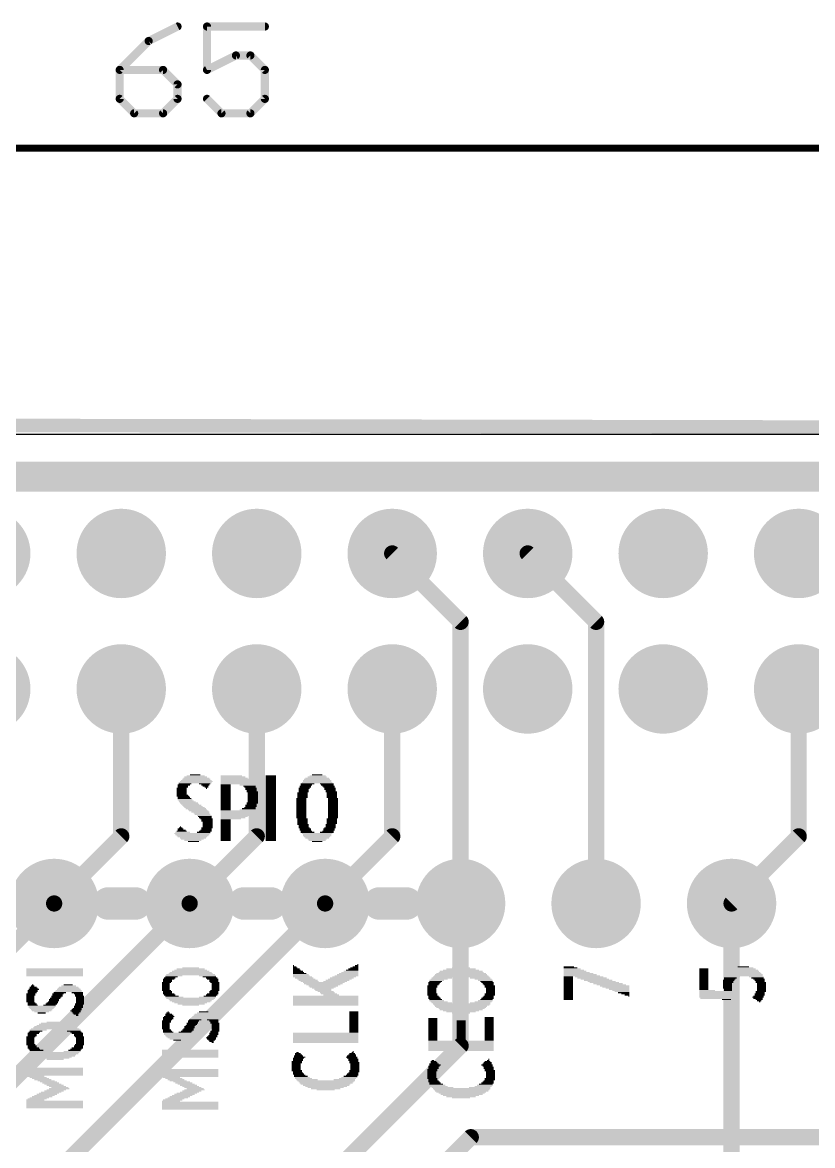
# Model space of a CAD drawing. Extents: x -7.8 to 70, y -5.3 to 37.7.
# Drawn here: x 29.38 to 44.19, y 16.67 to 37.72 of the extents above; entities that cross this region are included whole.
import ezdxf

# ---------------------------------------------------------------- set-up
doc = ezdxf.new("R2010")
doc.units = 0
for name, color, linetype in [('1', 12, 'CONTINUOUS'), ('16', 132, 'CONTINUOUS'), ('17', 110, 'CONTINUOUS'), ('20', 4, 'CONTINUOUS'), ('21', 40, 'CONTINUOUS'), ('23', 53, 'CONTINUOUS'), ('47', 253, 'CONTINUOUS')]:
    doc.layers.add(name, color=color, linetype=linetype)

# ---------------------------------------------------------------- blocks, each defined once
blk = doc.blocks.new('ROUNDP')
at = {"const_width": 0.5}
blk.add_lwpolyline([(0, -0.25, 1), (0, 0.25, 1), (0, -0.25)], format="xyb", dxfattribs=at)
blk = doc.blocks.new('RECT')
blk.add_solid([(-0.5, -0.5), (0.5, -0.5), (-0.5, 0.5), (0.5, 0.5)])

msp = doc.modelspace()

# ---------------------------------------------------------------- linework, layer by layer
at = {"layer": '1'}
for points, const_width in [([(12.35, 29.21), (57.15, 29.21)], 0.5588), ([(37.592, 26.488), (36.31, 27.77)], 0.3048), ([(40.132, 26.488), (38.85, 27.77)], 0.3048), ([(37.592, 26.488), (37.592, 21.209)], 0.3048), ([(40.132, 26.488), (40.132, 21.209)], 0.3048), ([(31.23, 22.467), (31.23, 25.23)], 0.3048), ([(33.77, 22.467), (33.77, 25.23)], 0.3048), ([(31.23, 22.467), (29.972, 21.209)], 0.3048), ([(33.77, 22.467), (32.512, 21.209)], 0.3048), ([(26.543, 17.78), (29.972, 21.209)], 0.3048), ([(28.1305, 16.8275), (32.512, 21.209)], 0.3048), ([(37.592, 21.209), (37.592, 18.542)], 0.3048), ([(29.1465, 10.0965), (37.592, 18.542)], 0.3048), ([(36.83, 15.875), (37.7825, 16.8275)], 0.3048), ([(37.7825, 16.8275), (53.6575, 16.8275)], 0.3048)]:
    msp.add_lwpolyline(points, dxfattribs=dict(at, const_width=const_width))
at = {"layer": '1', "const_width": 0.1524}
for points in [[(36.3639, 27.8239, 1), (36.2561, 27.7161)], [(38.9039, 27.8239, 1), (38.7961, 27.7161)], [(37.6682, 26.488, 1), (37.5158, 26.488)], [(37.5381, 26.4341, 1), (37.6459, 26.5419)], [(40.2082, 26.488, 1), (40.0558, 26.488)], [(40.0781, 26.4341, 1), (40.1859, 26.5419)], [(31.3062, 25.23, 1), (31.1538, 25.23)], [(33.8462, 25.23, 1), (33.6938, 25.23)], [(31.1538, 22.467, 1), (31.3062, 22.467)], [(31.2839, 22.4131, 1), (31.1761, 22.5209)], [(33.6938, 22.467, 1), (33.8462, 22.467)], [(33.8239, 22.4131, 1), (33.7161, 22.5209)], [(29.9181, 21.2629, 1), (30.0259, 21.1551)], [(30.0259, 21.1551, 1), (29.9181, 21.2629)], [(32.4581, 21.2629, 1), (32.5659, 21.1551)], [(32.5659, 21.1551, 1), (32.4581, 21.2629)], [(37.6682, 21.209, 1), (37.5158, 21.209)], [(37.5158, 21.209, 1), (37.6682, 21.209)], [(40.0558, 21.209, 1), (40.2082, 21.209)], [(37.5158, 18.542, 1), (37.6682, 18.542)], [(37.6459, 18.4881, 1), (37.5381, 18.5959)], [(37.7825, 16.9037, 1), (37.7825, 16.7513)], [(37.8364, 16.7736, 1), (37.7286, 16.8814)]]:
    msp.add_lwpolyline(points, format="xyb", dxfattribs=at)
at = {"layer": '16'}
for points, const_width in [([(65.024, 30.099), (0, 30.226)], 0.254), ([(65.024, 30.099), (0, 30.226)], 0.254), ([(36.31, 22.467), (36.31, 25.23)], 0.3048), ([(43.93, 25.23), (43.93, 22.467)], 0.3048), ([(36.31, 22.467), (35.052, 21.209)], 0.3048), ([(43.93, 22.467), (42.672, 21.209)], 0.3048), ([(29.718, 15.875), (35.052, 21.209)], 0.3048), ([(42.672, 21.209), (42.672, 14.732)], 0.3048)]:
    msp.add_lwpolyline(points, dxfattribs=dict(at, const_width=const_width))
at = {"layer": '16', "const_width": 0.1524}
for points in [[(36.3862, 25.23, 1), (36.2338, 25.23)], [(44.0062, 25.23, 1), (43.8538, 25.23)], [(36.2338, 22.467, 1), (36.3862, 22.467)], [(36.3639, 22.4131, 1), (36.2561, 22.5209)], [(43.8538, 22.467, 1), (44.0062, 22.467)], [(43.9839, 22.4131, 1), (43.8761, 22.5209)], [(34.9981, 21.2629, 1), (35.1059, 21.1551)], [(35.1059, 21.1551, 1), (34.9981, 21.2629)], [(42.7482, 21.209, 1), (42.5958, 21.209)], [(42.6181, 21.2629, 1), (42.7259, 21.1551)]]:
    msp.add_lwpolyline(points, format="xyb", dxfattribs=at)
at = {"layer": '20'}
msp.add_line((62, 30), (3, 30), dxfattribs=at)
at = {"layer": '21', "const_width": 0.6096}
for points in [[(30.988, 21.209), (31.496, 21.209)], [(33.528, 21.209), (34.036, 21.209)], [(36.068, 21.209), (36.576, 21.209)]]:
    msp.add_lwpolyline(points, dxfattribs=at)
at = {"layer": '21', "const_width": 0.3048}
for points in [[(30.988, 21.3614, 1), (30.988, 21.0566)], [(31.496, 21.0566, 1), (31.496, 21.3614)], [(33.528, 21.3614, 1), (33.528, 21.0566)], [(34.036, 21.0566, 1), (34.036, 21.3614)], [(36.068, 21.3614, 1), (36.068, 21.0566)], [(36.576, 21.0566, 1), (36.576, 21.3614)]]:
    msp.add_lwpolyline(points, format="xyb", dxfattribs=at)
at = {"layer": '23'}
msp.add_point((32.512, 21.209), dxfattribs=at)
at = {"layer": '47'}
for points, const_width in [([(32.2854, 37.6472), (31.7431, 37.376)], 0.1524), ([(33.9226, 37.6472), (32.8379, 37.6472)], 0.1524), ([(32.8379, 37.6472), (32.8379, 36.8337)], 0.1524), ([(31.7431, 37.376), (31.2007, 36.8337)], 0.1524), ([(32.8379, 36.8337), (33.3802, 37.1049)], 0.1524), ([(33.3802, 37.1049), (33.6514, 37.1049)], 0.1524), ([(33.6514, 37.1049), (33.9226, 36.8337)], 0.1524), ([(31.2007, 36.8337), (31.2007, 36.2914)], 0.1524), ([(32.0142, 36.8337), (31.2007, 36.8337)], 0.1524), ([(32.2854, 36.5625), (32.0142, 36.8337)], 0.1524), ([(33.9226, 36.8337), (33.9226, 36.2914)], 0.1524), ([(32.2854, 36.2914), (32.2854, 36.5625)], 0.1524), ([(31.2007, 36.2914), (31.4719, 36.0202)], 0.1524), ([(32.0142, 36.0202), (32.2854, 36.2914)], 0.1524), ([(33.1091, 36.0202), (32.8379, 36.2914)], 0.1524), ([(33.9226, 36.2914), (33.6514, 36.0202)], 0.1524), ([(31.4719, 36.0202), (32.0142, 36.0202)], 0.1524), ([(33.6514, 36.0202), (33.1091, 36.0202)], 0.1524), ([(0.1285, 35.3695), (64.959, 35.3695)], 0.13)]:
    msp.add_lwpolyline(points, dxfattribs=dict(at, const_width=const_width))
at = {"layer": '47', "const_width": 0.0762}
for points in [[(32.3024, 37.6131, 1), (32.2684, 37.6813)], [(32.8379, 37.6853, 1), (32.8379, 37.6091)], [(32.876, 37.6472, 1), (32.7998, 37.6472)], [(33.9226, 37.6091, 1), (33.9226, 37.6853)], [(31.726, 37.4101, 1), (31.7601, 37.3419)], [(31.77, 37.3491, 1), (31.7161, 37.403)], [(33.3802, 37.143, 1), (33.3802, 37.0668)], [(33.3973, 37.0708, 1), (33.3632, 37.1389)], [(33.6783, 37.1318, 1), (33.6244, 37.0779)], [(33.6514, 37.0668, 1), (33.6514, 37.143)], [(31.2388, 36.8337, 1), (31.1626, 36.8337)], [(31.2007, 36.8718, 1), (31.2007, 36.7956)], [(31.1738, 36.8606, 1), (31.2277, 36.8068)], [(32.0412, 36.8606, 1), (31.9873, 36.8068)], [(32.0142, 36.7956, 1), (32.0142, 36.8718)], [(32.8209, 36.8678, 1), (32.8549, 36.7996)], [(32.7998, 36.8337, 1), (32.876, 36.8337)], [(33.9607, 36.8337, 1), (33.8845, 36.8337)], [(33.8956, 36.8068, 1), (33.9495, 36.8606)], [(32.3235, 36.5625, 1), (32.2473, 36.5625)], [(32.2585, 36.5356, 1), (32.3123, 36.5895)], [(31.2277, 36.3183, 1), (31.1738, 36.2644)], [(31.1626, 36.2914, 1), (31.2388, 36.2914)], [(32.2473, 36.2914, 1), (32.3235, 36.2914)], [(32.3123, 36.2644, 1), (32.2585, 36.3183)], [(32.8648, 36.3183, 1), (32.811, 36.2644)], [(33.8845, 36.2914, 1), (33.9607, 36.2914)], [(33.9495, 36.2644, 1), (33.8956, 36.3183)], [(31.4719, 36.0583, 1), (31.4719, 35.9821)], [(31.445, 35.9933, 1), (31.4988, 36.0471)], [(31.9873, 36.0471, 1), (32.0412, 35.9933)], [(32.0142, 35.9821, 1), (32.0142, 36.0583)], [(33.1091, 36.0583, 1), (33.1091, 35.9821)], [(33.0821, 35.9933, 1), (33.136, 36.0471)], [(33.6244, 36.0471, 1), (33.6783, 35.9933)], [(33.6514, 35.9821, 1), (33.6514, 36.0583)]]:
    msp.add_lwpolyline(points, format="xyb", dxfattribs=at)

# ---------------------------------------------------------------- block references
at = {"layer": '17', "xscale": 1.6764, "yscale": 1.6764}
for p in [(28.69, 27.77), (28.69, 27.77), (31.23, 27.77), (31.23, 27.77), (33.77, 27.77), (33.77, 27.77), (36.31, 27.77), (36.31, 27.77), (38.85, 27.77), (38.85, 27.77), (41.39, 27.77), (41.39, 27.77), (43.93, 27.77), (43.93, 27.77), (28.69, 25.23), (28.69, 25.23), (31.23, 25.23), (31.23, 25.23), (33.77, 25.23), (33.77, 25.23), (36.31, 25.23), (36.31, 25.23), (38.85, 25.23), (38.85, 25.23), (41.39, 25.23), (41.39, 25.23), (43.93, 25.23), (43.93, 25.23)]:
    msp.add_blockref('ROUNDP', p, dxfattribs=at)
at = {"layer": '17', "xscale": 1.6764, "yscale": 1.6764, "rotation": 90}
for p in [(29.972, 21.209), (29.972, 21.209), (32.512, 21.209), (32.512, 21.209), (35.052, 21.209), (35.052, 21.209), (37.592, 21.209), (37.592, 21.209), (40.132, 21.209), (40.132, 21.209), (42.672, 21.209), (42.672, 21.209)]:
    msp.add_blockref('ROUNDP', p, dxfattribs=at)
at = {"layer": '21', "yscale": 0.0212}
for p, xscale in [((32.6271, 23.5787), 0.4233), ((32.6271, 23.5999), 0.3387), ((32.6165, 23.6211), 0.1905), ((33.2938, 23.5999), 0.4022), ((33.3256, 23.5787), 0.4656), ((34.0346, 23.5999), 0.1905), ((34.0346, 23.5787), 0.1905), ((34.9024, 23.5787), 0.3598), ((34.913, 23.5999), 0.2963), ((34.9024, 23.6211), 0.1905), ((32.3625, 23.3671), 0.1905), ((32.3837, 23.4094), 0.1905), ((32.3837, 23.3882), 0.1905), ((32.4049, 23.4306), 0.2328), ((32.6165, 23.4729), 0.6138), ((32.426, 23.4517), 0.2328), ((32.6377, 23.4941), 0.6138), ((32.6377, 23.5152), 0.5715), ((32.6377, 23.5364), 0.5291), ((32.6377, 23.5576), 0.4868), ((32.7964, 23.4517), 0.2117), ((32.807, 23.4306), 0.1482), ((32.807, 23.4094), 0.1058), ((32.8282, 23.3882), 0.0635), ((32.8282, 23.3671), 0.0212), ((33.3467, 23.5576), 0.508), ((33.3679, 23.5364), 0.5503), ((33.4102, 23.4517), 0.635), ((33.3785, 23.5152), 0.5715), ((33.3891, 23.4941), 0.5926), ((33.3997, 23.4729), 0.6138), ((33.188, 23.4306), 0.1905), ((33.188, 23.4094), 0.1905), ((33.188, 23.3882), 0.1905), ((33.188, 23.3671), 0.1905), ((33.5902, 23.4306), 0.2752), ((33.6325, 23.4094), 0.2328), ((33.6431, 23.3882), 0.2117), ((33.6642, 23.3671), 0.2117), ((34.0346, 23.5576), 0.1905), ((34.0346, 23.5364), 0.1905), ((34.0346, 23.5152), 0.1905), ((34.0346, 23.4941), 0.1905), ((34.0346, 23.4729), 0.1905), ((34.0346, 23.4517), 0.1905), ((34.0346, 23.4306), 0.1905), ((34.0346, 23.4094), 0.1905), ((34.0346, 23.3882), 0.1905), ((34.0346, 23.3671), 0.1905), ((34.659, 23.3671), 0.2117), ((34.6802, 23.4094), 0.2117), ((34.6802, 23.3882), 0.2117), ((34.7225, 23.4517), 0.254), ((34.7014, 23.4306), 0.2117), ((34.9024, 23.4729), 0.5715), ((34.9024, 23.5152), 0.5291), ((34.9024, 23.4941), 0.5291), ((34.9024, 23.5364), 0.4868), ((34.9024, 23.5576), 0.4445), ((35.0823, 23.4517), 0.254), ((35.0929, 23.4306), 0.2328), ((35.1141, 23.4094), 0.2328), ((35.1247, 23.3882), 0.2117), ((35.1458, 23.3671), 0.2117), ((32.3625, 23.3459), 0.1905), ((32.3625, 23.3247), 0.1905), ((32.3625, 23.3036), 0.1905), ((32.3625, 23.2824), 0.1905), ((32.3625, 23.2612), 0.1905), ((32.3731, 23.2401), 0.2117), ((32.3837, 23.2189), 0.2328), ((32.426, 23.1554), 0.2752), ((32.4049, 23.1977), 0.2328), ((32.4155, 23.1766), 0.254), ((33.188, 23.3459), 0.1905), ((33.188, 23.3247), 0.1905), ((33.188, 23.3036), 0.1905), ((33.188, 23.2824), 0.1905), ((33.188, 23.2612), 0.1905), ((33.188, 23.2401), 0.1905), ((33.188, 23.2189), 0.1905), ((33.188, 23.1977), 0.1905), ((33.188, 23.1766), 0.1905), ((33.188, 23.1554), 0.1905), ((33.6642, 23.3459), 0.2117), ((33.6748, 23.3247), 0.1905), ((33.6854, 23.3036), 0.2117), ((33.696, 23.2824), 0.1905), ((33.696, 23.2612), 0.1905), ((33.696, 23.2401), 0.1905), ((33.696, 23.2189), 0.1905), ((33.696, 23.1977), 0.1905), ((33.696, 23.1766), 0.1905), ((33.696, 23.1554), 0.1905), ((34.0346, 23.3459), 0.1905), ((34.0346, 23.3247), 0.1905), ((34.0346, 23.3036), 0.1905), ((34.0346, 23.2824), 0.1905), ((34.0346, 23.2612), 0.1905), ((34.0346, 23.2401), 0.1905), ((34.0346, 23.2189), 0.1905), ((34.0346, 23.1977), 0.1905), ((34.0346, 23.1766), 0.1905), ((34.0346, 23.1554), 0.1905), ((34.6061, 23.1766), 0.1905), ((34.6061, 23.1554), 0.1905), ((34.6273, 23.2824), 0.1905), ((34.6273, 23.2612), 0.1905), ((34.6273, 23.2401), 0.1905), ((34.6273, 23.2189), 0.1905), ((34.6273, 23.1977), 0.1905), ((34.6484, 23.3459), 0.1905), ((34.6484, 23.3247), 0.1905), ((34.6484, 23.3036), 0.1905), ((35.1458, 23.3459), 0.2117), ((35.1564, 23.3247), 0.1905), ((35.167, 23.3036), 0.2117), ((35.1776, 23.2824), 0.1905), ((35.1776, 23.2612), 0.1905), ((35.1776, 23.2401), 0.1905), ((35.1776, 23.2189), 0.1905), ((35.1776, 23.1977), 0.1905), ((35.1988, 23.1766), 0.1905), ((35.1988, 23.1554), 0.1905), ((32.4472, 23.1342), 0.2752), ((32.4684, 23.1131), 0.3175), ((32.5001, 23.0919), 0.3387), ((32.5213, 23.0707), 0.3387), ((32.553, 23.0496), 0.3598), ((32.5742, 23.0284), 0.3598), ((32.6059, 23.0072), 0.381), ((32.6271, 22.9861), 0.381), ((32.6589, 22.9649), 0.3598), ((32.68, 22.9437), 0.3598), ((33.4102, 22.9437), 0.635), ((33.188, 23.1342), 0.1905), ((33.188, 23.1131), 0.1905), ((33.188, 23.0919), 0.1905), ((33.188, 23.0707), 0.1905), ((33.188, 23.0496), 0.1905), ((33.188, 23.0284), 0.1905), ((33.188, 23.0072), 0.1905), ((33.188, 22.9861), 0.1905), ((33.188, 22.9649), 0.1905), ((33.5902, 22.9649), 0.2752), ((33.6219, 22.9861), 0.254), ((33.6431, 23.0072), 0.2117), ((33.6642, 23.0496), 0.2117), ((33.6642, 23.0284), 0.2117), ((33.6748, 23.0707), 0.1905), ((33.6854, 23.0919), 0.2117), ((33.696, 23.1342), 0.1905), ((33.696, 23.1131), 0.1905), ((34.0346, 23.1342), 0.1905), ((34.0346, 23.1131), 0.1905), ((34.0346, 23.0919), 0.1905), ((34.0346, 23.0707), 0.1905), ((34.0346, 23.0496), 0.1905), ((34.0346, 23.0284), 0.1905), ((34.0346, 23.0072), 0.1905), ((34.0346, 22.9861), 0.1905), ((34.0346, 22.9649), 0.1905), ((34.0346, 22.9437), 0.1905), ((34.6061, 23.1342), 0.1905), ((34.6061, 23.1131), 0.1905), ((34.6061, 23.0919), 0.1905), ((34.6061, 23.0707), 0.1905), ((34.6061, 23.0496), 0.1905), ((34.6061, 23.0284), 0.1905), ((34.6061, 23.0072), 0.1905), ((34.6061, 22.9861), 0.1905), ((34.6061, 22.9649), 0.1905), ((34.6061, 22.9437), 0.1905), ((35.1988, 23.1342), 0.1905), ((35.1988, 23.1131), 0.1905), ((35.1988, 23.0919), 0.1905), ((35.1988, 23.0707), 0.1905), ((35.1988, 23.0496), 0.1905), ((35.1988, 23.0284), 0.1905), ((35.1988, 23.0072), 0.1905), ((35.1988, 22.9861), 0.1905), ((35.1988, 22.9649), 0.1905), ((35.1988, 22.9437), 0.1905), ((32.7118, 22.9226), 0.3387), ((32.7329, 22.9014), 0.2963), ((32.7541, 22.8803), 0.2963), ((32.7859, 22.8591), 0.2752), ((32.7964, 22.8379), 0.254), ((32.807, 22.8168), 0.2328), ((32.8282, 22.7956), 0.2328), ((32.8388, 22.7744), 0.2117), ((32.8388, 22.7533), 0.2117), ((32.8494, 22.7321), 0.1905), ((33.3467, 22.8379), 0.508), ((33.3997, 22.9226), 0.6138), ((33.3891, 22.9014), 0.5926), ((33.3785, 22.8803), 0.5715), ((33.3573, 22.8591), 0.5291), ((33.3256, 22.8168), 0.4656), ((33.2833, 22.7956), 0.381), ((33.188, 22.7744), 0.1905), ((33.188, 22.7533), 0.1905), ((33.188, 22.7321), 0.1905), ((34.0346, 22.9226), 0.1905), ((34.0346, 22.9014), 0.1905), ((34.0346, 22.8803), 0.1905), ((34.0346, 22.8591), 0.1905), ((34.0346, 22.8379), 0.1905), ((34.0346, 22.8168), 0.1905), ((34.0346, 22.7956), 0.1905), ((34.0346, 22.7744), 0.1905), ((34.0346, 22.7533), 0.1905), ((34.0346, 22.7321), 0.1905), ((34.6061, 22.9226), 0.1905), ((34.6061, 22.9014), 0.1905), ((34.6061, 22.8803), 0.1905), ((34.6061, 22.8591), 0.1905), ((34.6061, 22.8379), 0.1905), ((34.6061, 22.8168), 0.1905), ((34.6273, 22.7956), 0.1905), ((34.6273, 22.7744), 0.1905), ((34.6273, 22.7533), 0.1905), ((34.6273, 22.7321), 0.1905), ((35.1776, 22.7956), 0.1905), ((35.1776, 22.7744), 0.1905), ((35.1776, 22.7533), 0.1905), ((35.1776, 22.7321), 0.1905), ((35.1988, 22.9226), 0.1905), ((35.1988, 22.9014), 0.1905), ((35.1988, 22.8803), 0.1905), ((35.1988, 22.8591), 0.1905), ((35.1988, 22.8379), 0.1905), ((35.1988, 22.8168), 0.1905), ((32.5636, 22.5204), 0.6773), ((32.3837, 22.5416), 0.2752), ((32.3625, 22.5628), 0.1905), ((32.3625, 22.5839), 0.1482), ((32.3414, 22.6051), 0.1058), ((32.3414, 22.6263), 0.0635), ((32.3414, 22.6474), 0.0212), ((32.7753, 22.5416), 0.254), ((32.807, 22.5628), 0.2328), ((32.8176, 22.5839), 0.2117), ((32.8388, 22.6263), 0.2117), ((32.8282, 22.6051), 0.1905), ((32.8494, 22.7109), 0.1905), ((32.8494, 22.6898), 0.1905), ((32.8494, 22.6686), 0.1905), ((32.8494, 22.6474), 0.1905), ((33.188, 22.7109), 0.1905), ((33.188, 22.6898), 0.1905), ((33.188, 22.6686), 0.1905), ((33.188, 22.6474), 0.1905), ((33.188, 22.6263), 0.1905), ((33.188, 22.6051), 0.1905), ((33.188, 22.5839), 0.1905), ((33.188, 22.5628), 0.1905), ((33.188, 22.5416), 0.1905), ((33.188, 22.5204), 0.1905), ((34.0346, 22.7109), 0.1905), ((34.0346, 22.6898), 0.1905), ((34.0346, 22.6686), 0.1905), ((34.0346, 22.6474), 0.1905), ((34.0346, 22.6263), 0.1905), ((34.0346, 22.6051), 0.1905), ((34.0346, 22.5839), 0.1905), ((34.0346, 22.5628), 0.1905), ((34.0346, 22.5416), 0.1905), ((34.0346, 22.5204), 0.1905), ((34.6273, 22.7109), 0.1905), ((34.6379, 22.6898), 0.2117), ((34.6484, 22.6686), 0.1905), ((34.6484, 22.6474), 0.1905), ((34.659, 22.6263), 0.2117), ((34.6802, 22.6051), 0.2117), ((34.6802, 22.5839), 0.2117), ((34.7225, 22.5416), 0.254), ((34.7014, 22.5628), 0.2117), ((34.9024, 22.5204), 0.5715), ((35.0823, 22.5416), 0.254), ((35.1035, 22.5628), 0.2117), ((35.1247, 22.6051), 0.2117), ((35.1247, 22.5839), 0.2117), ((35.1458, 22.6263), 0.2117), ((35.1564, 22.6898), 0.1905), ((35.1564, 22.6686), 0.1905), ((35.1564, 22.6474), 0.1905), ((35.1776, 22.7109), 0.1905), ((32.5636, 22.4993), 0.635), ((32.5636, 22.4781), 0.5926), ((32.5636, 22.4569), 0.5503), ((32.5742, 22.4358), 0.4868), ((32.5636, 22.4146), 0.4233), ((32.5742, 22.3934), 0.3175), ((32.5848, 22.3723), 0.2117), ((33.188, 22.4993), 0.1905), ((33.188, 22.4781), 0.1905), ((33.188, 22.4569), 0.1905), ((33.188, 22.4358), 0.1905), ((33.188, 22.4146), 0.1905), ((33.188, 22.3934), 0.1905), ((34.0346, 22.4993), 0.1905), ((34.0346, 22.4781), 0.1905), ((34.0346, 22.4569), 0.1905), ((34.0346, 22.4358), 0.1905), ((34.0346, 22.4146), 0.1905), ((34.0346, 22.3934), 0.1905), ((34.9024, 22.4993), 0.5291), ((34.9024, 22.4781), 0.5291), ((34.9024, 22.4569), 0.4868), ((34.9024, 22.4358), 0.4445), ((34.9024, 22.4146), 0.3598), ((34.9024, 22.3934), 0.3175), ((34.9024, 22.3723), 0.1905), ((32.5319, 20.0017), 0.3175), ((34.458, 20.044), 0.0212), ((34.4791, 20.0229), 0.0635), ((34.4897, 20.0017), 0.0847), ((35.6009, 20.0017), 0.1482), ((35.6221, 20.0229), 0.1058), ((35.6432, 20.044), 0.0635), ((35.6644, 20.0652), 0.0212), ((37.6011, 20.0017), 0.3387), ((39.6224, 20.0229), 0.1905), ((39.6542, 20.0017), 0.254), ((42.8925, 20.0017), 0.381), ((42.8925, 20.0229), 0.2117), ((29.9814, 19.9805), 1.0583), ((29.9814, 19.9594), 1.0583), ((29.9814, 19.9382), 1.0583), ((29.9814, 19.917), 1.0583), ((29.9814, 19.8959), 1.0583), ((29.9814, 19.8747), 1.0583), ((29.9814, 19.8535), 1.0583), ((32.1191, 19.79), 0.2117), ((32.1403, 19.8112), 0.2117), ((32.2144, 19.8535), 0.3175), ((32.172, 19.8324), 0.2328), ((32.5319, 19.8747), 0.9101), ((32.5319, 19.8959), 0.8255), ((32.5319, 19.917), 0.7831), ((32.5319, 19.9382), 0.6985), ((32.5319, 19.9594), 0.6138), ((32.5319, 19.9805), 0.5291), ((32.8494, 19.8535), 0.3175), ((32.8811, 19.8324), 0.254), ((32.9234, 19.8112), 0.2117), ((32.9446, 19.79), 0.2117), ((34.5109, 19.9805), 0.127), ((34.5215, 19.9594), 0.1482), ((34.5426, 19.9382), 0.1905), ((34.5532, 19.917), 0.2117), ((34.5744, 19.8959), 0.254), ((34.5955, 19.8747), 0.2963), ((34.6061, 19.8535), 0.3175), ((34.6273, 19.8324), 0.3598), ((34.659, 19.8112), 0.3387), ((34.7014, 19.79), 0.3387), ((35.3258, 19.79), 0.4445), ((35.3681, 19.8112), 0.4445), ((35.4104, 19.8324), 0.4445), ((35.4528, 19.8535), 0.4445), ((35.4739, 19.8747), 0.4022), ((35.4951, 19.8959), 0.3598), ((35.5162, 19.917), 0.3175), ((35.5374, 19.9382), 0.2752), ((35.5586, 19.9594), 0.2328), ((35.5797, 19.9805), 0.1905), ((37.1883, 19.79), 0.3175), ((37.2413, 19.8112), 0.381), ((37.6011, 19.8324), 1.0583), ((37.6011, 19.8535), 1.016), ((37.6011, 19.8747), 0.9736), ((37.6011, 19.8959), 0.9313), ((37.6011, 19.917), 0.8466), ((37.6011, 19.9382), 0.8043), ((37.6011, 19.9594), 0.6773), ((37.6011, 19.9805), 0.5503), ((37.9609, 19.8112), 0.381), ((38.0138, 19.79), 0.3175), ((39.6859, 19.9805), 0.3175), ((39.7388, 19.9382), 0.4233), ((39.8658, 19.8535), 0.6773), ((39.6118, 19.8324), 0.1693), ((39.6118, 19.8112), 0.1693), ((39.6118, 19.79), 0.1693), ((39.7177, 19.9594), 0.381), ((39.7706, 19.917), 0.4868), ((39.8023, 19.8959), 0.5503), ((39.8341, 19.8747), 0.6138), ((40.0034, 19.8324), 0.5291), ((40.0563, 19.8112), 0.5503), ((40.1092, 19.79), 0.5291), ((42.1517, 19.9805), 0.1693), ((42.1517, 19.9594), 0.1693), ((42.1517, 19.9382), 0.1693), ((42.1517, 19.917), 0.1693), ((42.1517, 19.8959), 0.1693), ((42.1517, 19.8747), 0.1693), ((42.1517, 19.8535), 0.1693), ((42.1517, 19.8324), 0.1693), ((42.1517, 19.8112), 0.1693), ((42.1517, 19.79), 0.1693), ((42.6491, 19.8112), 0.2328), ((42.6385, 19.79), 0.2117), ((42.6809, 19.8324), 0.2963), ((42.9031, 19.8747), 0.6985), ((42.9031, 19.8535), 0.6985), ((42.9031, 19.8959), 0.6561), ((42.9031, 19.917), 0.6138), ((42.9031, 19.9382), 0.5715), ((42.9031, 19.9594), 0.5291), ((42.8925, 19.9805), 0.4656), ((43.1359, 19.8324), 0.2752), ((43.1571, 19.8112), 0.2328), ((43.1889, 19.79), 0.2117), ((29.5687, 19.5784), 0.1905), ((29.5898, 19.5995), 0.1905), ((29.5792, 19.6419), 0.127), ((29.5898, 19.6207), 0.1482), ((29.5686, 19.663), 0.0635), ((29.5686, 19.6842), 0.0212), ((30.246, 19.5784), 0.4868), ((30.246, 19.5995), 0.4445), ((30.246, 19.6207), 0.4022), ((30.246, 19.6419), 0.3598), ((30.246, 19.663), 0.2752), ((30.2354, 19.6842), 0.1693), ((32.0768, 19.7265), 0.1693), ((32.0662, 19.7054), 0.1482), ((32.0662, 19.6842), 0.1482), ((32.0662, 19.663), 0.1482), ((32.0662, 19.6419), 0.1482), ((32.0662, 19.6207), 0.1482), ((32.0662, 19.5995), 0.1482), ((32.0768, 19.5784), 0.1693), ((32.098, 19.7689), 0.1693), ((32.098, 19.7477), 0.1693), ((32.9658, 19.7689), 0.1693), ((32.9658, 19.7477), 0.1693), ((32.9869, 19.7265), 0.1693), ((32.9869, 19.5784), 0.1693), ((32.9975, 19.7054), 0.1482), ((32.9975, 19.6842), 0.1482), ((32.9975, 19.663), 0.1482), ((32.9975, 19.6419), 0.1482), ((32.9975, 19.6207), 0.1482), ((32.9975, 19.5995), 0.1482), ((34.7331, 19.7689), 0.3598), ((34.7649, 19.7477), 0.3387), ((35.0294, 19.7265), 0.7831), ((35.0189, 19.7054), 0.7196), ((35.0188, 19.6842), 0.635), ((35.0188, 19.663), 0.5503), ((35.0083, 19.6419), 0.4868), ((35.0083, 19.6207), 0.4022), ((35.0083, 19.5995), 0.3175), ((35.0189, 19.5784), 0.2963), ((35.2411, 19.7477), 0.4445), ((35.2834, 19.7689), 0.4445), ((37.0614, 19.663), 0.1905), ((37.0614, 19.6419), 0.1905), ((37.0508, 19.6207), 0.1693), ((37.0508, 19.5995), 0.1693), ((37.0508, 19.5784), 0.1693), ((37.1037, 19.7265), 0.2328), ((37.0931, 19.7054), 0.2117), ((37.0825, 19.6842), 0.1905), ((37.146, 19.7689), 0.2752), ((37.1248, 19.7477), 0.2328), ((38.0561, 19.7689), 0.2752), ((38.0773, 19.7477), 0.2328), ((38.0985, 19.7265), 0.2328), ((38.1091, 19.7054), 0.2117), ((38.1196, 19.6842), 0.1905), ((38.1408, 19.663), 0.1905), ((38.1408, 19.6419), 0.1905), ((38.1514, 19.6207), 0.1693), ((38.1514, 19.5995), 0.1693), ((38.1514, 19.5784), 0.1693), ((39.6118, 19.7689), 0.1693), ((39.6118, 19.7477), 0.1693), ((39.6118, 19.7265), 0.1693), ((39.6118, 19.7054), 0.1693), ((39.6118, 19.6842), 0.1693), ((39.6118, 19.663), 0.1693), ((39.6118, 19.6419), 0.1693), ((39.6118, 19.6207), 0.1693), ((39.6118, 19.5995), 0.1693), ((39.6118, 19.5784), 0.1693), ((40.1727, 19.7689), 0.5291), ((40.2362, 19.7477), 0.5291), ((40.2891, 19.7265), 0.5503), ((40.3526, 19.7054), 0.5503), ((40.4161, 19.6842), 0.5503), ((40.4796, 19.663), 0.5503), ((40.5008, 19.6419), 0.508), ((40.5325, 19.6207), 0.4445), ((40.5643, 19.5995), 0.381), ((40.596, 19.5784), 0.3175), ((42.1517, 19.7689), 0.1693), ((42.1517, 19.7477), 0.1693), ((42.1517, 19.7265), 0.1693), ((42.1517, 19.7054), 0.1693), ((42.1517, 19.6842), 0.1693), ((42.1517, 19.663), 0.1693), ((42.1517, 19.6419), 0.1693), ((42.1517, 19.6207), 0.1693), ((42.1517, 19.5995), 0.1693), ((42.2152, 19.5784), 0.2963), ((42.6068, 19.7477), 0.1905), ((42.6068, 19.7265), 0.1905), ((42.5962, 19.7054), 0.1693), ((42.5962, 19.6842), 0.1693), ((42.5962, 19.663), 0.1693), ((42.5962, 19.6419), 0.1693), ((42.5962, 19.6207), 0.1693), ((42.6174, 19.7689), 0.2117), ((42.6068, 19.5995), 0.1482), ((42.6068, 19.5784), 0.1482), ((43.1994, 19.7689), 0.1905), ((43.21, 19.7477), 0.1693), ((43.2206, 19.7265), 0.1905), ((43.2312, 19.7054), 0.1693), ((43.2312, 19.6842), 0.1693), ((43.2312, 19.663), 0.1693), ((43.2312, 19.6419), 0.1693), ((43.2312, 19.6207), 0.1693), ((43.2312, 19.5995), 0.1693), ((43.2312, 19.5784), 0.1693), ((29.5369, 19.5149), 0.1693), ((29.5369, 19.4937), 0.1693), ((29.5263, 19.4726), 0.1482), ((29.5263, 19.4514), 0.1482), ((29.5263, 19.4302), 0.1482), ((29.5263, 19.4091), 0.1482), ((29.5263, 19.3879), 0.1482), ((29.5263, 19.3667), 0.1482), ((29.5687, 19.5572), 0.1905), ((29.5581, 19.536), 0.1693), ((29.9496, 19.3667), 0.1905), ((29.9708, 19.4091), 0.1905), ((29.9708, 19.3879), 0.1905), ((29.992, 19.4302), 0.1905), ((30.0237, 19.4726), 0.2117), ((30.0131, 19.4514), 0.1905), ((30.0449, 19.5149), 0.2117), ((30.0343, 19.4937), 0.1905), ((30.0766, 19.536), 0.2328), ((30.2354, 19.5572), 0.508), ((30.4047, 19.536), 0.2117), ((30.4259, 19.5149), 0.1693), ((30.447, 19.4726), 0.1693), ((30.4365, 19.4937), 0.1482), ((30.4576, 19.4514), 0.1482), ((30.4576, 19.4302), 0.1482), ((30.4576, 19.4091), 0.1482), ((30.4576, 19.3879), 0.1482), ((30.4576, 19.3667), 0.1482), ((32.098, 19.5572), 0.1693), ((32.098, 19.536), 0.1693), ((32.1191, 19.5149), 0.2117), ((32.1403, 19.4937), 0.2117), ((32.1826, 19.4726), 0.254), ((32.225, 19.4514), 0.3387), ((32.5319, 19.4302), 0.9101), ((32.5424, 19.4091), 0.8466), ((32.5319, 19.3879), 0.7831), ((32.5425, 19.3667), 0.7196), ((32.8494, 19.4514), 0.3175), ((32.8917, 19.4726), 0.2328), ((32.9234, 19.4937), 0.2117), ((32.9446, 19.5149), 0.2117), ((32.9658, 19.5572), 0.1693), ((32.9658, 19.536), 0.1693), ((35.0612, 19.4726), 1.2276), ((35.0612, 19.4514), 1.2276), ((35.0612, 19.4302), 1.2276), ((35.0612, 19.4091), 1.2276), ((35.0612, 19.3879), 1.2276), ((35.0612, 19.3667), 1.2276), ((35.0612, 19.5572), 0.2963), ((35.0929, 19.536), 0.2752), ((35.1247, 19.5149), 0.2963), ((35.167, 19.4937), 0.2963), ((37.0508, 19.5572), 0.1693), ((37.0508, 19.536), 0.1693), ((37.0614, 19.5149), 0.1905), ((37.0614, 19.4937), 0.1905), ((37.0825, 19.4726), 0.1905), ((37.0931, 19.4514), 0.2117), ((37.1037, 19.4302), 0.2328), ((37.1248, 19.4091), 0.2328), ((37.146, 19.3879), 0.2752), ((37.1883, 19.3667), 0.3175), ((38.0138, 19.3667), 0.3175), ((38.0561, 19.3879), 0.2752), ((38.0773, 19.4091), 0.2328), ((38.0985, 19.4302), 0.2328), ((38.1091, 19.4514), 0.2117), ((38.1196, 19.4726), 0.1905), ((38.1408, 19.5149), 0.1905), ((38.1408, 19.4937), 0.1905), ((38.1514, 19.5572), 0.1693), ((38.1514, 19.536), 0.1693), ((39.6118, 19.5572), 0.1693), ((39.6118, 19.536), 0.1693), ((39.6118, 19.5149), 0.1693), ((39.6118, 19.4937), 0.1693), ((39.6118, 19.4726), 0.1693), ((39.6118, 19.4514), 0.1693), ((39.6118, 19.4302), 0.1693), ((39.6118, 19.4091), 0.1693), ((40.6172, 19.5572), 0.2752), ((40.649, 19.536), 0.2117), ((40.6807, 19.5149), 0.1482), ((40.7125, 19.4937), 0.0847), ((40.7442, 19.4726), 0.0212), ((42.3846, 19.5572), 0.635), ((42.3846, 19.536), 0.635), ((42.3846, 19.5149), 0.635), ((42.3951, 19.4937), 0.6561), ((42.3846, 19.4726), 0.635), ((42.374, 19.4514), 0.6138), ((42.374, 19.4302), 0.5715), ((42.575, 19.4091), 0.1693), ((43.1677, 19.4514), 0.2117), ((43.1783, 19.4726), 0.1905), ((43.1677, 19.4302), 0.1693), ((43.1994, 19.5149), 0.1905), ((43.1994, 19.4937), 0.1905), ((43.2206, 19.5572), 0.1905), ((43.21, 19.536), 0.1693), ((43.1889, 19.4091), 0.127), ((43.1889, 19.3879), 0.0847), ((43.1994, 19.3667), 0.0212), ((29.5475, 19.3456), 0.1482), ((29.5581, 19.3244), 0.1693), ((29.5687, 19.3032), 0.1905), ((29.7486, 19.2821), 0.508), ((29.738, 19.2609), 0.4868), ((29.738, 19.2397), 0.4445), ((29.738, 19.2186), 0.4022), ((29.738, 19.1974), 0.3598), ((29.738, 19.1762), 0.2752), ((29.738, 19.1551), 0.1482), ((29.8861, 19.3032), 0.2328), ((29.9179, 19.3244), 0.2117), ((29.9391, 19.3456), 0.2117), ((30.373, 19.1974), 0.1905), ((30.3941, 19.2186), 0.1905), ((30.3835, 19.1762), 0.1693), ((30.4047, 19.2397), 0.1693), ((30.3835, 19.1551), 0.127), ((30.4259, 19.2821), 0.1693), ((30.4259, 19.2609), 0.1693), ((30.447, 19.3244), 0.1693), ((30.4365, 19.3032), 0.1482), ((30.4576, 19.3456), 0.1482), ((32.1086, 19.1551), 0.0635), ((32.1086, 19.1762), 0.0212), ((32.5319, 19.3456), 0.6138), ((32.5425, 19.3244), 0.508), ((32.5319, 19.3032), 0.3175), ((32.7859, 19.1551), 0.2752), ((32.7753, 19.1762), 0.1693), ((35.0612, 19.3456), 1.2276), ((35.0612, 19.3244), 1.2276), ((35.0612, 19.3032), 1.2276), ((35.5903, 19.1762), 0.1693), ((35.5903, 19.1551), 0.1693), ((37.2413, 19.3456), 0.381), ((37.6117, 19.3244), 1.0795), ((37.6117, 19.3032), 1.0371), ((37.6011, 19.2821), 0.9736), ((37.6011, 19.2609), 0.9313), ((37.6117, 19.2397), 0.8678), ((37.6011, 19.2186), 0.8043), ((37.6011, 19.1974), 0.6773), ((37.6011, 19.1762), 0.5503), ((37.6011, 19.1551), 0.3387), ((37.9609, 19.3456), 0.381), ((29.992, 18.9434), 0.6138), ((29.992, 18.9646), 0.5291), ((29.992, 18.9857), 0.3175), ((30.3835, 19.1339), 0.0847), ((30.4047, 19.1127), 0.0423), ((32.0768, 19.0069), 0.1693), ((32.0768, 18.9857), 0.1693), ((32.0662, 18.9646), 0.1482), ((32.0662, 18.9434), 0.1482), ((32.098, 19.0281), 0.1693), ((32.1086, 19.0704), 0.1905), ((32.1086, 19.0492), 0.1905), ((32.1297, 19.0916), 0.1905), ((32.1191, 19.1339), 0.127), ((32.1297, 19.1127), 0.1482), ((32.553, 18.9434), 0.1905), ((32.5636, 18.9646), 0.2117), ((32.5742, 18.9857), 0.1905), ((32.5848, 19.0069), 0.2117), ((32.6165, 19.0281), 0.2328), ((32.7753, 19.0492), 0.508), ((32.7859, 19.0704), 0.4868), ((32.7859, 19.0916), 0.4445), ((32.7859, 19.1127), 0.4021), ((32.7859, 19.1339), 0.3598), ((32.9446, 19.0281), 0.2117), ((32.9658, 19.0069), 0.1693), ((32.9763, 18.9857), 0.1482), ((32.9869, 18.9646), 0.1693), ((32.9975, 18.9434), 0.1482), ((35.5903, 19.1339), 0.1693), ((35.5903, 19.1127), 0.1693), ((35.5903, 19.0916), 0.1693), ((35.5903, 19.0704), 0.1693), ((35.5903, 19.0492), 0.1693), ((35.5903, 19.0281), 0.1693), ((35.5903, 19.0069), 0.1693), ((35.5903, 18.9857), 0.1693), ((35.5903, 18.9646), 0.1693), ((35.5903, 18.9434), 0.1693), ((37.0719, 19.0492), 0.1693), ((37.0719, 19.0281), 0.1693), ((37.0719, 19.0069), 0.1693), ((37.0719, 18.9857), 0.1693), ((37.0719, 18.9646), 0.1693), ((37.0719, 18.9434), 0.1693), ((37.6011, 19.0069), 0.1693), ((37.6011, 18.9857), 0.1693), ((37.6011, 18.9646), 0.1693), ((37.6011, 18.9434), 0.1693), ((38.1302, 19.0704), 0.1693), ((38.1302, 19.0492), 0.1693), ((38.1302, 19.0281), 0.1693), ((38.1302, 19.0069), 0.1693), ((38.1302, 18.9857), 0.1693), ((38.1302, 18.9646), 0.1693), ((38.1302, 18.9434), 0.1693), ((29.5792, 18.7741), 0.2117), ((29.5581, 18.7529), 0.1693), ((29.5581, 18.7318), 0.1693), ((29.6004, 18.7952), 0.2117), ((29.6745, 18.8376), 0.3175), ((29.6321, 18.8164), 0.2328), ((29.992, 18.8587), 0.9101), ((29.992, 18.8799), 0.8255), ((29.992, 18.9011), 0.7831), ((29.992, 18.9222), 0.6985), ((30.3095, 18.8376), 0.3175), ((30.3412, 18.8164), 0.254), ((30.3835, 18.7952), 0.2117), ((30.4047, 18.7741), 0.2117), ((30.4259, 18.7529), 0.1693), ((30.4259, 18.7318), 0.1693), ((32.0662, 18.9222), 0.1482), ((32.0662, 18.9011), 0.1482), ((32.0662, 18.8799), 0.1482), ((32.0662, 18.8587), 0.1482), ((32.0874, 18.8376), 0.1482), ((32.098, 18.8164), 0.1693), ((32.1086, 18.7952), 0.1905), ((32.2885, 18.7741), 0.508), ((32.2779, 18.7529), 0.4868), ((32.2779, 18.7318), 0.4445), ((32.426, 18.7952), 0.2328), ((32.4578, 18.8164), 0.2117), ((32.479, 18.8376), 0.2117), ((32.4895, 18.8587), 0.1905), ((32.5107, 18.9011), 0.1905), ((32.5107, 18.8799), 0.1905), ((32.5319, 18.9222), 0.1905), ((32.9446, 18.7318), 0.1693), ((32.9658, 18.7741), 0.1693), ((32.9658, 18.7529), 0.1693), ((32.9869, 18.8164), 0.1693), ((32.9763, 18.7952), 0.1482), ((32.9975, 18.9222), 0.1482), ((32.9975, 18.9011), 0.1482), ((32.9975, 18.8799), 0.1482), ((32.9975, 18.8587), 0.1482), ((32.9975, 18.8376), 0.1482), ((35.0612, 18.7741), 1.2276), ((35.0612, 18.7529), 1.2276), ((35.0612, 18.7318), 1.2276), ((35.5903, 18.9222), 0.1693), ((35.5903, 18.9011), 0.1693), ((35.5903, 18.8799), 0.1693), ((35.5903, 18.8587), 0.1693), ((35.5903, 18.8376), 0.1693), ((35.5903, 18.8164), 0.1693), ((35.5903, 18.7952), 0.1693), ((37.0719, 18.9222), 0.1693), ((37.0719, 18.9011), 0.1693), ((37.0719, 18.8799), 0.1693), ((37.0719, 18.8587), 0.1693), ((37.0719, 18.8376), 0.1693), ((37.0719, 18.8164), 0.1693), ((37.0719, 18.7952), 0.1693), ((37.0719, 18.7741), 0.1693), ((37.0719, 18.7529), 0.1693), ((37.0719, 18.7318), 0.1693), ((37.6011, 18.9222), 0.1693), ((37.6011, 18.9011), 0.1693), ((37.6011, 18.8799), 0.1693), ((37.6011, 18.8587), 0.1693), ((37.6011, 18.8376), 0.1693), ((37.6011, 18.8164), 0.1693), ((37.6011, 18.7952), 0.1693), ((37.6011, 18.7741), 0.1693), ((37.6011, 18.7529), 0.1693), ((37.6011, 18.7318), 0.1693), ((38.1302, 18.9222), 0.1693), ((38.1302, 18.9011), 0.1693), ((38.1302, 18.8799), 0.1693), ((38.1302, 18.8587), 0.1693), ((38.1302, 18.8376), 0.1693), ((38.1302, 18.8164), 0.1693), ((38.1302, 18.7952), 0.1693), ((38.1302, 18.7741), 0.1693), ((38.1302, 18.7529), 0.1693), ((38.1302, 18.7318), 0.1693), ((29.5369, 18.7106), 0.1693), ((29.5263, 18.6894), 0.1482), ((29.5263, 18.6683), 0.1482), ((29.5263, 18.6471), 0.1482), ((29.5263, 18.6259), 0.1482), ((29.5263, 18.6048), 0.1482), ((29.5263, 18.5836), 0.1482), ((29.5369, 18.5624), 0.1693), ((29.5581, 18.5413), 0.1693), ((29.5581, 18.5201), 0.1693), ((30.4259, 18.5413), 0.1693), ((30.4259, 18.5201), 0.1693), ((30.447, 18.7106), 0.1693), ((30.447, 18.5624), 0.1693), ((30.4576, 18.6894), 0.1482), ((30.4576, 18.6683), 0.1482), ((30.4576, 18.6471), 0.1482), ((30.4576, 18.6259), 0.1482), ((30.4576, 18.6048), 0.1482), ((30.4576, 18.5836), 0.1482), ((32.2779, 18.7106), 0.4022), ((32.2779, 18.6894), 0.3598), ((32.2779, 18.6683), 0.2752), ((32.2779, 18.6471), 0.1482), ((32.9128, 18.6894), 0.1905), ((32.934, 18.7106), 0.1905), ((32.9234, 18.6683), 0.1693), ((32.9234, 18.6471), 0.127), ((32.9234, 18.6259), 0.0847), ((32.9446, 18.6048), 0.0423), ((35.0612, 18.7106), 1.2276), ((35.0612, 18.6894), 1.2276), ((35.0612, 18.6683), 1.2276), ((35.0612, 18.6471), 1.2276), ((35.0612, 18.6259), 1.2276), ((35.0612, 18.6048), 1.2276), ((37.0719, 18.7106), 0.1693), ((37.0719, 18.6894), 0.1693), ((37.0719, 18.6683), 0.1693), ((37.0719, 18.6471), 0.1693), ((37.6011, 18.6259), 1.2276), ((37.6011, 18.6048), 1.2276), ((37.6011, 18.5836), 1.2276), ((37.6011, 18.5624), 1.2276), ((37.6011, 18.5413), 1.2276), ((37.6011, 18.5201), 1.2276), ((37.6011, 18.7106), 0.1693), ((37.6011, 18.6894), 0.1693), ((37.6011, 18.6683), 0.1693), ((37.6011, 18.6471), 0.1693), ((38.1302, 18.7106), 0.1693), ((38.1302, 18.6894), 0.1693), ((38.1302, 18.6683), 0.1693), ((38.1302, 18.6471), 0.1693), ((29.5792, 18.4989), 0.2117), ((29.6004, 18.4778), 0.2117), ((29.6427, 18.4566), 0.254), ((29.6851, 18.4354), 0.3387), ((29.992, 18.4143), 0.9101), ((30.0026, 18.3931), 0.8466), ((29.992, 18.3719), 0.7831), ((30.0026, 18.3508), 0.7196), ((29.992, 18.3296), 0.6138), ((30.0026, 18.3084), 0.508), ((30.3095, 18.4354), 0.3175), ((30.3518, 18.4566), 0.2328), ((30.3835, 18.4778), 0.2117), ((30.4047, 18.4989), 0.2117), ((32.5213, 18.4566), 1.0583), ((32.5213, 18.4354), 1.0583), ((32.5213, 18.4143), 1.0583), ((32.5213, 18.3931), 1.0583), ((32.5213, 18.3719), 1.0583), ((32.5213, 18.3508), 1.0583), ((32.5213, 18.3296), 1.0583), ((34.5532, 18.3084), 0.2117), ((34.5532, 18.3508), 0.1693), ((34.5744, 18.3296), 0.2117), ((34.5426, 18.3931), 0.1058), ((34.5532, 18.3719), 0.127), ((34.532, 18.4143), 0.0423), ((35.548, 18.3296), 0.2117), ((35.548, 18.3508), 0.1693), ((35.5586, 18.3084), 0.1905), ((35.5586, 18.3719), 0.1482), ((35.5586, 18.3931), 0.1058), ((35.5692, 18.4143), 0.0423), ((35.5797, 18.4354), 0.0212), ((37.6011, 18.4989), 1.2276), ((37.6011, 18.4778), 1.2276), ((37.6011, 18.4566), 1.2276), ((29.9814, 18.1179), 1.0583), ((29.9814, 18.0968), 1.0583), ((29.992, 18.2873), 0.3175), ((32.5213, 18.0968), 1.0583), ((34.5109, 18.2026), 0.1693), ((34.5109, 18.1814), 0.1693), ((34.5109, 18.1603), 0.1693), ((34.5109, 18.1391), 0.1693), ((34.5109, 18.1179), 0.1693), ((34.5109, 18.0968), 0.1693), ((34.5215, 18.2449), 0.1905), ((34.5215, 18.2238), 0.1905), ((34.5426, 18.2873), 0.1905), ((34.5426, 18.2661), 0.1905), ((35.5797, 18.2873), 0.1905), ((35.5797, 18.2661), 0.1905), ((35.5903, 18.2449), 0.1693), ((35.6009, 18.2238), 0.1905), ((35.6115, 18.2026), 0.1693), ((35.6115, 18.1814), 0.1693), ((35.6115, 18.1603), 0.1693), ((35.6115, 18.1391), 0.1693), ((35.6115, 18.1179), 0.1693), ((35.6115, 18.0968), 0.1693), ((37.0614, 18.0968), 0.1905), ((37.0931, 18.1603), 0.2117), ((37.0825, 18.1391), 0.1905), ((37.0825, 18.1179), 0.1905), ((37.0931, 18.2026), 0.1693), ((37.1143, 18.1814), 0.2117), ((37.0825, 18.2449), 0.1058), ((37.0931, 18.2238), 0.127), ((37.0719, 18.2661), 0.0423), ((38.0879, 18.1814), 0.2117), ((38.0879, 18.2026), 0.1693), ((38.0985, 18.1603), 0.1905), ((38.1196, 18.1391), 0.1905), ((38.1196, 18.1179), 0.1905), ((38.0985, 18.2238), 0.1482), ((38.1302, 18.0968), 0.1693), ((38.0985, 18.2449), 0.1058), ((38.1091, 18.2661), 0.0423), ((38.1196, 18.2873), 0.0212), ((29.9814, 18.0756), 1.0583), ((29.9814, 18.0544), 1.0583), ((29.9814, 18.0333), 1.0583), ((29.9814, 18.0121), 1.0583), ((29.9814, 17.9909), 1.0583), ((29.6322, 17.9698), 0.3175), ((29.6745, 17.9486), 0.3175), ((29.7168, 17.9274), 0.3175), ((29.7591, 17.9063), 0.3175), ((29.8226, 17.8851), 0.3175), ((32.5213, 18.0756), 1.0583), ((32.5213, 18.0544), 1.0583), ((32.5213, 18.0333), 1.0583), ((32.5213, 18.0121), 1.0583), ((32.5213, 17.9909), 1.0583), ((32.5213, 17.9698), 1.0583), ((32.172, 17.9486), 0.3175), ((32.2144, 17.9274), 0.3175), ((32.2567, 17.9063), 0.3175), ((32.299, 17.8851), 0.3175), ((34.5215, 18.0756), 0.1905), ((34.532, 18.0544), 0.1693), ((34.5426, 18.0333), 0.1905), ((34.5532, 18.0121), 0.2117), ((34.5955, 17.9698), 0.254), ((34.5744, 17.9909), 0.2117), ((34.6273, 17.9486), 0.2752), ((34.6485, 17.9274), 0.3175), ((34.7119, 17.9063), 0.4022), ((35.0718, 17.8851), 1.0795), ((35.4104, 17.9063), 0.4022), ((35.4739, 17.9274), 0.3175), ((35.5057, 17.9486), 0.2963), ((35.5268, 17.9698), 0.254), ((35.5586, 17.9909), 0.2328), ((35.5692, 18.0121), 0.2117), ((35.5797, 18.0333), 0.1905), ((35.6009, 18.0756), 0.1905), ((35.6009, 18.0544), 0.1905), ((37.0614, 18.0756), 0.1905), ((37.0508, 18.0544), 0.1693), ((37.0508, 18.0333), 0.1693), ((37.0508, 18.0121), 0.1693), ((37.0508, 17.9909), 0.1693), ((37.0508, 17.9698), 0.1693), ((37.0508, 17.9486), 0.1693), ((37.0614, 17.9274), 0.1905), ((37.0719, 17.9063), 0.1693), ((37.0825, 17.8851), 0.1905), ((38.1196, 17.8851), 0.1905), ((38.1408, 18.0756), 0.1905), ((38.1408, 17.9274), 0.1905), ((38.1408, 17.9063), 0.1905), ((38.1514, 18.0544), 0.1693), ((38.1514, 18.0333), 0.1693), ((38.1514, 18.0121), 0.1693), ((38.1514, 17.9909), 0.1693), ((38.1514, 17.9698), 0.1693), ((38.1514, 17.9486), 0.1693), ((29.865, 17.8639), 0.3175), ((29.9179, 17.6735), 0.381), ((29.9073, 17.8428), 0.3175), ((29.9496, 17.8216), 0.3175), ((29.9708, 17.6946), 0.3598), ((29.992, 17.8005), 0.3175), ((30.0131, 17.7158), 0.3598), ((30.066, 17.737), 0.381), ((30.0343, 17.7793), 0.3175), ((30.0766, 17.7581), 0.3175), ((32.3625, 17.8639), 0.3175), ((32.4049, 17.8428), 0.3175), ((32.4472, 17.8216), 0.3175), ((32.4895, 17.8005), 0.3175), ((32.5107, 17.6735), 0.3598), ((32.553, 17.6946), 0.3598), ((32.5319, 17.7793), 0.3175), ((32.5742, 17.7581), 0.3175), ((32.6059, 17.7158), 0.381), ((32.6165, 17.737), 0.3175), ((35.0718, 17.8639), 1.0371), ((35.0718, 17.8428), 0.9948), ((35.0612, 17.8216), 0.9313), ((35.0718, 17.8005), 0.8678), ((35.0718, 17.7793), 0.7831), ((35.0612, 17.7581), 0.6773), ((35.0612, 17.737), 0.5503), ((35.0612, 17.7158), 0.3387), ((37.0931, 17.8639), 0.2117), ((37.1354, 17.8216), 0.254), ((37.1143, 17.8428), 0.2117), ((37.1672, 17.8005), 0.2752), ((37.1883, 17.7793), 0.3175), ((37.2518, 17.7581), 0.4022), ((37.6117, 17.737), 1.0795), ((37.6117, 17.7158), 1.0371), ((37.6117, 17.6946), 0.9948), ((37.6011, 17.6735), 0.9313), ((37.9503, 17.7581), 0.4022), ((38.0138, 17.7793), 0.3175), ((38.0456, 17.8005), 0.2963), ((38.0667, 17.8216), 0.254), ((38.0985, 17.8428), 0.2328), ((38.1091, 17.8639), 0.2117), ((29.6216, 17.5253), 0.3387), ((29.9814, 17.5041), 1.0583), ((29.9814, 17.483), 1.0583), ((29.6533, 17.5465), 0.3598), ((29.6956, 17.5676), 0.3598), ((29.7486, 17.5888), 0.381), ((29.7909, 17.61), 0.381), ((29.8332, 17.6311), 0.381), ((29.8756, 17.6523), 0.381), ((32.1615, 17.5041), 0.3387), ((32.5213, 17.483), 1.0583), ((32.1932, 17.5253), 0.3598), ((32.2355, 17.5465), 0.3598), ((32.2885, 17.5676), 0.381), ((32.3308, 17.5888), 0.381), ((32.3731, 17.61), 0.381), ((32.4155, 17.6311), 0.381), ((32.4578, 17.6523), 0.381), ((37.6117, 17.6523), 0.8678), ((37.6117, 17.6311), 0.7831), ((37.6011, 17.61), 0.6773), ((37.6011, 17.5888), 0.5503), ((37.6011, 17.5676), 0.3387), ((29.9814, 17.4618), 1.0583), ((29.9814, 17.4406), 1.0583), ((29.9814, 17.4195), 1.0583), ((29.9814, 17.3983), 1.0583), ((29.9814, 17.3771), 1.0583), ((32.5213, 17.4618), 1.0583), ((32.5213, 17.4406), 1.0583), ((32.5213, 17.4195), 1.0583), ((32.5213, 17.3983), 1.0583), ((32.5213, 17.3771), 1.0583), ((32.5213, 17.356), 1.0583)]:
    msp.add_blockref('RECT', p, dxfattribs=dict(at, xscale=xscale))

doc.saveas('drawing.dxf')
